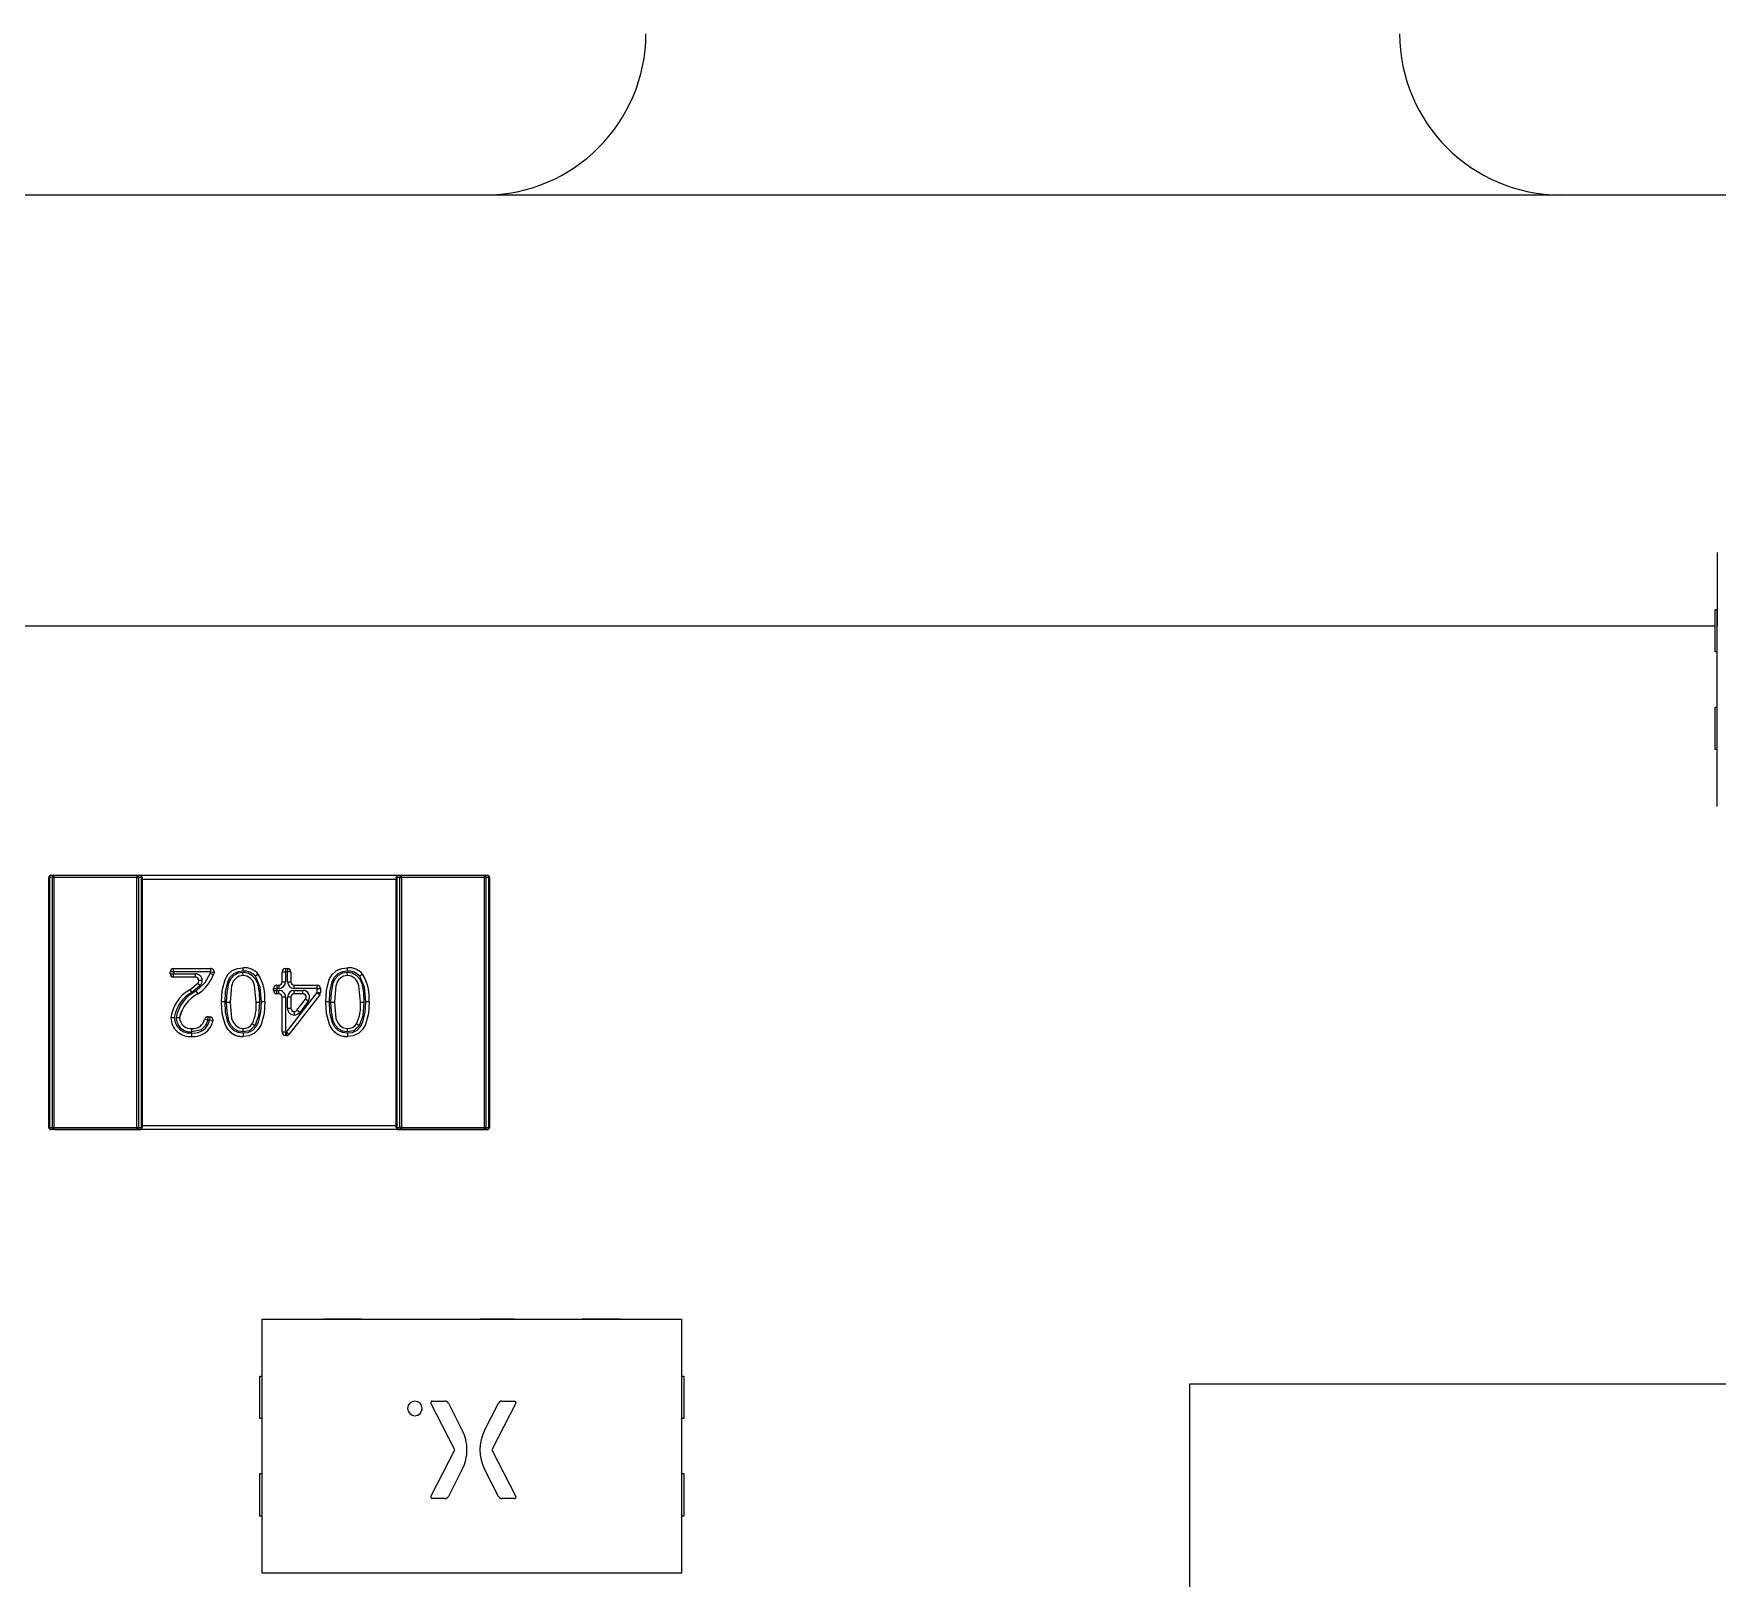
# Model space of a CAD drawing. Extents: x 2.55 to 7.7, y 3.55 to 4.51.
# Drawn here: x 4.8724 to 5.0289, y 3.9607 to 4.1042 of the extents above; entities that cross this region are included whole.
import ezdxf

# ---------------------------------------------------------------- set-up
doc = ezdxf.new("R2010")
doc.units = 0
doc.header["$MEASUREMENT"] = 0
doc.layers.get('0').update_dxf_attribs({"linetype": 'CONTINUOUS'})

msp = doc.modelspace()

# ---------------------------------------------------------------- linework, layer by layer
at = {"color": 7, "linetype": 'CONTINUOUS'}
for p, q in [((5.0361000483, 4.089188344), (4.8061393964, 4.089188344)), ((5.0288505694, 4.0559837553), (5.0288505695, 4.0491325715)), ((5.0286537191, 4.0491325715), (5.0286537191, 4.0506884798)), ((5.0286537193, 4.0467514719), (5.0286537192, 4.0506884798)), ((5.0286537192, 4.0506884798), (5.0288505696, 4.0506884798)), ((5.0288505696, 4.0467514719), (5.0288505696, 4.0506884798)), ((5.0286537192, 4.0491325715), (4.8710434776, 4.0491325715)), ((5.0286537192, 4.0467514719), (5.0286537192, 4.0491325715)), ((5.0288505696, 4.0467514719), (5.0286537193, 4.0467514719)), ((5.0288505697, 4.0416333616), (5.0288505696, 4.0467514719)), ((5.0286537194, 4.0376963538), (5.0286537193, 4.0416333616)), ((5.0286537193, 4.0416333616), (5.0288505697, 4.0416333616)), ((5.0288505697, 4.0376963538), (5.0288505697, 4.0416333616)), ((5.0288505697, 4.0376963538), (5.0286537194, 4.0376963538)), ((5.0288505697, 4.0324010782), (5.0288505697, 4.0376963538)), ((4.8740491217, 4.0259959675), (4.8743275102, 4.0259959676)), ((4.8743275102, 4.0259959676), (4.8820384497, 4.0259959682)), ((4.8743275102, 4.0259959676), (4.8743275102, 4.0257991172)), ((4.8820384497, 4.0259959682), (4.9066109747, 4.0259959704)), ((4.8820384497, 4.0259959682), (4.8820384497, 4.0257991179)), ((4.8820384497, 4.0259959682), (4.8823168382, 4.0259959683)), ((4.9063325862, 4.0259959704), (4.9066109747, 4.0259959704)), ((4.9066109747, 4.0259959704), (4.9143219143, 4.0259959711)), ((4.9066109748, 4.02579912), (4.9066109747, 4.0259959704)), ((4.9143219143, 4.0257991207), (4.9143219143, 4.0259959711)), ((4.9143219143, 4.0259959711), (4.9146003028, 4.0259959711)), ((4.8738522733, 4.0025707707), (4.8738522713, 4.0257991171)), ((4.8738522713, 4.0257991171), (4.8739099274, 4.0257991171)), ((4.8739099274, 4.0257991171), (4.8739099295, 4.0025707707)), ((4.8741883159, 4.0257991172), (4.8739099274, 4.0257991171)), ((4.874188318, 4.0025707707), (4.8741883159, 4.0257991172)), ((4.8741883159, 4.0257991172), (4.8743275102, 4.0257991172)), ((4.8820384497, 4.0257991179), (4.8743275102, 4.0257991172)), ((4.8743275102, 4.0257991172), (4.8743275122, 4.0025707707)), ((4.8820384518, 4.0025707714), (4.8820384497, 4.0257991179)), ((4.8820384497, 4.0257991179), (4.882177644, 4.0257991179)), ((4.882177644, 4.0257991179), (4.882177646, 4.0025707714)), ((4.8824560325, 4.0257991179), (4.882177644, 4.0257991179)), ((4.8824560345, 4.0025707714), (4.8824560325, 4.0257991179)), ((4.8824560325, 4.0257991179), (4.8825136886, 4.0257991179)), ((4.8825136886, 4.0257991179), (4.8825136907, 4.0025707714)), ((4.9061357359, 4.0256022699), (4.8825136886, 4.0256022671)), ((4.9061357379, 4.0025707735), (4.9061357359, 4.0257991199)), ((4.906193392, 4.02579912), (4.9061357359, 4.0257991199)), ((4.906193392, 4.02579912), (4.906193394, 4.0025707735)), ((4.9064717805, 4.02579912), (4.906193392, 4.02579912)), ((4.9064717825, 4.0025707735), (4.9064717805, 4.02579912)), ((4.9064717805, 4.02579912), (4.9066109748, 4.02579912)), ((4.9143219143, 4.0257991207), (4.9066109748, 4.02579912)), ((4.9066109748, 4.02579912), (4.9066109768, 4.0025707736)), ((4.9143219163, 4.0025707742), (4.9143219143, 4.0257991207)), ((4.9143219143, 4.0257991207), (4.9144611085, 4.0257991207)), ((4.9144611085, 4.0257991207), (4.9144611106, 4.0025707742)), ((4.914739497, 4.0257991207), (4.9144611085, 4.0257991207)), ((4.9147394991, 4.0025707742), (4.914739497, 4.0257991207)), ((4.914739497, 4.0257991207), (4.9147971532, 4.0257991207)), ((4.9147971532, 4.0257991207), (4.9147971552, 4.0025707742)), ((4.8851181715, 4.0168419204), (4.8851181715, 4.0170195905)), ((4.8854331321, 4.0170195906), (4.8851181715, 4.0170195905)), ((4.8851181715, 4.0168419204), (4.8854331322, 4.0168419205)), ((4.8854331321, 4.0173345512), (4.8888945948, 4.0173345515)), ((4.8854331321, 4.0170195906), (4.8854331321, 4.0173345512)), ((4.8854331321, 4.0170195906), (4.8854331322, 4.0168419205)), ((4.8888945948, 4.0170195909), (4.8854331321, 4.0170195906)), ((4.8854331322, 4.0168419205), (4.887476995, 4.0168419207)), ((4.8854331322, 4.0165269598), (4.8854331322, 4.0168419205)), ((4.887476995, 4.01652696), (4.8854331322, 4.0165269598)), ((4.887476995, 4.01652696), (4.887476995, 4.0168419207)), ((4.8888523886, 4.0168703459), (4.8891521311, 4.0167743528)), ((4.8888945948, 4.0170195909), (4.8888945948, 4.0173345515)), ((4.8888945948, 4.0170195909), (4.889202944, 4.0169553962)), ((4.8892095554, 4.0170195909), (4.889202944, 4.0169553962)), ((4.8919099133, 4.0166885538), (4.891891951, 4.0170030006)), ((4.8919067281, 4.0171000846), (4.8919019435, 4.0174150089)), ((4.8933089145, 4.0168083556), (4.8930609312, 4.0166132409)), ((4.8955361001, 4.0161150891), (4.8955361, 4.0170195915)), ((4.8955361, 4.0170195915), (4.8958510607, 4.0170195915)), ((4.8958510607, 4.0173345521), (4.8960287307, 4.0173345521)), ((4.8958510607, 4.0173345521), (4.8958510607, 4.0170195915)), ((4.8958510607, 4.0170195915), (4.8958510608, 4.0161150892)), ((4.8960287308, 4.0170195915), (4.8958510607, 4.0170195915)), ((4.8960287307, 4.0173345521), (4.8960287308, 4.0170195915)), ((4.8960287309, 4.0161150892), (4.8960287308, 4.0170195915)), ((4.8963436914, 4.0170195915), (4.8960287308, 4.0170195915)), ((4.8963436914, 4.0170195915), (4.8963436915, 4.0161150892)), ((4.9016010096, 4.0166885547), (4.9015830473, 4.0170030015)), ((4.9015978244, 4.0171000854), (4.9015930398, 4.0174150097)), ((4.9030000108, 4.0168083565), (4.9027520275, 4.0166132417)), ((4.886946609, 4.0153584762), (4.8876827798, 4.0159735611)), ((4.886946609, 4.0153584762), (4.887151127, 4.0151189505)), ((4.8875042496, 4.0152254461), (4.8876998567, 4.0149787614)), ((4.8876827798, 4.0159735611), (4.8878885645, 4.0157351227)), ((4.8881069163, 4.0162119995), (4.8877919557, 4.0162119994)), ((4.8947285088, 4.0153074977), (4.8947285088, 4.0154851678)), ((4.8947285088, 4.0154851678), (4.8950434695, 4.0154851678)), ((4.8947285088, 4.0153074977), (4.8950434695, 4.0153074977)), ((4.8950434694, 4.0158001285), (4.8950434695, 4.0154851678)), ((4.8950434694, 4.0158001285), (4.8952211395, 4.0158001285)), ((4.8950434695, 4.0154851678), (4.8950434695, 4.0153074977)), ((4.8952211396, 4.0154851679), (4.8950434695, 4.0154851678)), ((4.8950434695, 4.0153074977), (4.8952211396, 4.0153074978)), ((4.8950434695, 4.0149925371), (4.8950434695, 4.0153074977)), ((4.8952211396, 4.0149925371), (4.8950434695, 4.0149925371)), ((4.8952211395, 4.0158001285), (4.8952211396, 4.0154851679)), ((4.8952211396, 4.0149925371), (4.8952211396, 4.0153074978)), ((4.8955361001, 4.0161150891), (4.8958510608, 4.0161150892)), ((4.8959465242, 4.0114310593), (4.8987745416, 4.0150998392)), ((4.8960287309, 4.0161150892), (4.8963436915, 4.0161150892)), ((4.8990239936, 4.0149075533), (4.8961959762, 4.0112387734)), ((4.8966586522, 4.015485168), (4.8966586521, 4.0158001286)), ((4.8966586521, 4.0158001286), (4.8987745415, 4.0158001288)), ((4.8987745415, 4.0154851682), (4.8966586522, 4.015485168)), ((4.8966586522, 4.0153074979), (4.8974521652, 4.015307498)), ((4.8966586522, 4.0149925372), (4.8966586522, 4.0153074979)), ((4.8974521653, 4.0149925373), (4.8966586522, 4.0149925372)), ((4.8974521653, 4.0149925373), (4.8974521652, 4.015307498)), ((4.8987745415, 4.0154851682), (4.8987745415, 4.0158001288)), ((4.8987745416, 4.0150998392), (4.8987745415, 4.0154851682)), ((4.8987745415, 4.0154851682), (4.8990895022, 4.0154851682)), ((4.8987745416, 4.0150998392), (4.8990239936, 4.0149075533)), ((4.8987745416, 4.0150998392), (4.8990895022, 4.0150998393)), ((4.8990895022, 4.0154851682), (4.8990895022, 4.0150998393)), ((4.8901979574, 4.0142302815), (4.8898830062, 4.0142278489)), ((4.8903755717, 4.0142273786), (4.8906905257, 4.0142253251)), ((4.8931133262, 4.0142253251), (4.893428318, 4.0142216613)), ((4.8958510609, 4.0146775766), (4.8955361003, 4.0146775765)), ((4.8955361005, 4.0114310592), (4.8955361003, 4.0146775765)), ((4.8958510609, 4.0146775766), (4.8958510612, 4.0114310593)), ((4.8960287311, 4.0136481852), (4.896028731, 4.0146775766)), ((4.8963436916, 4.0146775766), (4.896028731, 4.0146775766)), ((4.8960287311, 4.0136481852), (4.8963436917, 4.0136481852)), ((4.8963436916, 4.0146775766), (4.8963436917, 4.0136481852)), ((4.8966586524, 4.0133332246), (4.8966586524, 4.013018264)), ((4.8969081016, 4.0134558957), (4.8977016146, 4.0144852871)), ((4.8971575508, 4.0132636061), (4.8969081016, 4.0134558957)), ((4.8979510638, 4.0142929976), (4.8971575508, 4.0132636061)), ((4.8979510638, 4.0142929976), (4.8977016146, 4.0144852871)), ((4.8998890537, 4.0142302824), (4.8995741025, 4.0142278498)), ((4.900066668, 4.0142273794), (4.900381622, 4.0142253259)), ((4.9028044225, 4.014225326), (4.9031194143, 4.0142216621)), ((4.885198931, 4.0127741837), (4.8855138364, 4.012780085)), ((4.8856916561, 4.0127894618), (4.8860065224, 4.012781755)), ((4.8871471825, 4.0114473029), (4.8871548164, 4.011762171)), ((4.8886298692, 4.0125481343), (4.8883213038, 4.0126112816)), ((4.8886298692, 4.0125481343), (4.8886612089, 4.0128615318)), ((4.8887945597, 4.0125316653), (4.8886298692, 4.0125481343)), ((4.8886612089, 4.0128615318), (4.8888258994, 4.0128450628)), ((4.8888258994, 4.0128450628), (4.8887945597, 4.0125316653)), ((4.8891019407, 4.012462984), (4.8887945597, 4.0125316653)), ((4.8901154846, 4.0125423011), (4.890057327, 4.0127523616)), ((4.8919099273, 4.0114470801), (4.8919107724, 4.0117621714)), ((4.893007622, 4.0120131185), (4.8927486484, 4.0121937281)), ((4.9016010236, 4.011447081), (4.9016018687, 4.0117621722)), ((4.9026987183, 4.0120131194), (4.9024397447, 4.0121937289)), ((4.9034386888, 4.012750611), (4.9033829948, 4.0125398839)), ((4.8871371504, 4.0110353387), (4.8871306237, 4.0113502318)), ((4.8918970408, 4.011350581), (4.8919019345, 4.0110356584)), ((4.8958510612, 4.0114310593), (4.8955361005, 4.0114310592)), ((4.8958510612, 4.0114310593), (4.8959465242, 4.0114310593)), ((4.8958510612, 4.0114310593), (4.8958510612, 4.0111160986)), ((4.8959465242, 4.0111160987), (4.8958510612, 4.0111160986)), ((4.8959465242, 4.0114310593), (4.8959465242, 4.0111160987)), ((4.8959465242, 4.0114310593), (4.8961959762, 4.0112387734)), ((4.9015881371, 4.0113505819), (4.9015930308, 4.0110356592)), ((4.8738522733, 4.0025707707), (4.8739099295, 4.0025707707)), ((4.8739099295, 4.0025707707), (4.874188318, 4.0025707707)), ((4.8743275122, 4.0023739203), (4.8740491237, 4.0023739203)), ((4.8744428245, 4.0023739199), (4.8740491237, 4.0023739199)), ((4.874188318, 4.0025707707), (4.8743275122, 4.0025707707)), ((4.8743275122, 4.0025707707), (4.8820384518, 4.0025707714)), ((4.8743275122, 4.0025707707), (4.8743275122, 4.0023739203)), ((4.8820384518, 4.002373921), (4.8743275122, 4.0023739203)), ((4.8744428245, 4.0023739203), (4.8823168403, 4.002373921)), ((4.8820384518, 4.0025707714), (4.882177646, 4.0025707714)), ((4.8820384518, 4.0025707714), (4.8820384518, 4.002373921)), ((4.8823168403, 4.002373921), (4.8820384518, 4.002373921)), ((4.882177646, 4.0025707714), (4.8824560345, 4.0025707714)), ((4.9063325883, 4.0023739231), (4.8823168403, 4.002373921)), ((4.8824560345, 4.0025707714), (4.8825136907, 4.0025707714)), ((4.8825136906, 4.0027676215), (4.9061357379, 4.0027676239)), ((4.9061357379, 4.0025707735), (4.906193394, 4.0025707735)), ((4.906193394, 4.0025707735), (4.9064717825, 4.0025707735)), ((4.9063325883, 4.0023739231), (4.9142066041, 4.0023739238)), ((4.9066109768, 4.0023739231), (4.9063325883, 4.0023739231)), ((4.9066109768, 4.0025707736), (4.9064717825, 4.0025707735)), ((4.9066109768, 4.0023739231), (4.9066109768, 4.0025707736)), ((4.9066109768, 4.0025707736), (4.9143219163, 4.0025707742)), ((4.9143219163, 4.0023739238), (4.9066109768, 4.0023739231)), ((4.9142066041, 4.0023739234), (4.9146003048, 4.0023739234)), ((4.9143219163, 4.0023739238), (4.9143219163, 4.0025707742)), ((4.9144611106, 4.0025707742), (4.9143219163, 4.0025707742)), ((4.9146003048, 4.0023739238), (4.9143219163, 4.0023739238)), ((4.9144611106, 4.0025707742), (4.9147394991, 4.0025707742)), ((4.9147971552, 4.0025707742), (4.9147394991, 4.0025707742)), ((4.8936643066, 3.9794671807), (4.8936643064, 3.9847624563)), ((4.893664307, 3.9847624563), (4.932640685, 3.9847624568)), ((4.8936643073, 3.9611797791), (4.893664307, 3.9847624563)), ((4.899372968, 3.9847624564), (4.899372968, 3.9847821414)), ((4.899372968, 3.9847821414), (4.9029162751, 3.9847821414)), ((4.9029162751, 3.9847821414), (4.9029162751, 3.9847624564)), ((4.9139398971, 3.9847624565), (4.9139398971, 3.9847821416)), ((4.9139398971, 3.9847821416), (4.9170895034, 3.9847821416)), ((4.9170895034, 3.9847821416), (4.9170895034, 3.9847624566)), ((4.923388716, 3.9847624566), (4.923388716, 3.9847821417)), ((4.923388716, 3.9847821417), (4.9269320231, 3.9847821417)), ((4.9269320231, 3.9847821417), (4.9269320231, 3.9847624567)), ((4.932640685, 3.9847624568), (4.9326406853, 3.9611797796)), ((4.8934674563, 3.9755301728), (4.8934674562, 3.9794671807)), ((4.8934674562, 3.9794671807), (4.8936643066, 3.9794671807)), ((4.8936643067, 3.9755301728), (4.8936643066, 3.9794671807)), ((4.9326406846, 3.9794671812), (4.932837535, 3.9794671812)), ((4.932837535, 3.9794671812), (4.932837535, 3.9755301733)), ((5.0388590845, 3.9787184757), (4.9798039664, 3.9787184705)), ((4.9798039664, 3.9787184705), (4.9798039716, 3.9196633524)), ((4.9115798971, 3.9726256232), (4.909356322, 3.9769619643)), ((4.9094709748, 3.9771496031), (4.9106502966, 3.9771496032)), ((4.9109687767, 3.9769550025), (4.9122676292, 3.9744220241)), ((4.9143280991, 3.9744220242), (4.9156269516, 3.9769550026)), ((4.9172394062, 3.9769619644), (4.9150158313, 3.9726256233)), ((4.9159454316, 3.9771496032), (4.9171247534, 3.9771496032)), ((4.8936643067, 3.9755301728), (4.8934674563, 3.9755301728)), ((4.8936643067, 3.9704120626), (4.8936643067, 3.9755301728)), ((4.932837535, 3.9755301733), (4.9326406846, 3.9755301733)), ((4.9093563221, 3.9682892821), (4.9115798971, 3.9726256232)), ((4.9150158313, 3.9726256233), (4.9172394064, 3.9682892822)), ((4.8934674564, 3.9664750547), (4.8934674564, 3.9704120626)), ((4.8934674564, 3.9704120626), (4.8936643067, 3.9704120626)), ((4.8936643068, 3.9664750547), (4.8936643067, 3.9704120626)), ((4.9122676293, 3.9708292223), (4.9109687768, 3.9682962439)), ((4.9156269517, 3.9682962439), (4.9143280992, 3.9708292223)), ((4.9326406847, 3.9704120631), (4.9328375351, 3.9704120631)), ((4.9328375351, 3.9704120631), (4.9328375351, 3.9664750552)), ((4.9106502967, 3.9681016432), (4.909470975, 3.9681016432)), ((4.9171247535, 3.9681016433), (4.9159454317, 3.9681016433)), ((4.8936643068, 3.9664750547), (4.8934674564, 3.9664750547)), ((4.8936643067, 3.9611797791), (4.8936643068, 3.9664750547)), ((4.9328375351, 3.9664750552), (4.9326406847, 3.9664750552)), ((4.9326406853, 3.9611797796), (4.8936643073, 3.9611797791)), ((4.8993729683, 3.9611600942), (4.8993729683, 3.9611797792)), ((4.9029162754, 3.9611600942), (4.8993729683, 3.9611600942)), ((4.9029162754, 3.9611797792), (4.9029162754, 3.9611600942)), ((4.9139398974, 3.9611600943), (4.9139398974, 3.9611797794)), ((4.9170895037, 3.9611600944), (4.9139398974, 3.9611600943)), ((4.9170895037, 3.9611797794), (4.9170895037, 3.9611600944)), ((4.9233887163, 3.9611600944), (4.9233887163, 3.9611797795)), ((4.9269320234, 3.9611600945), (4.9233887163, 3.9611600944)), ((4.9269320234, 3.9611797795), (4.9269320234, 3.9611600945))]:
    msp.add_line(p, q, dxfattribs=at)
at = {"color": 8, "linetype": 'CONTINUOUS'}
msp.add_line((4.889202944, 4.0169553962), (4.8891775028, 4.0168558509), dxfattribs=at)
at = {"color": 7, "linetype": 'CONTINUOUS', "flags": 128}
for points in [[(4.8875042527, 4.0152254485), (4.8883875553, 4.0160528892), (4.888852386, 4.016870338)], [(4.888852386, 4.016870338), (4.8888780372, 4.0169533947), (4.8888945948, 4.0170195909)], [(4.889202944, 4.0169553962), (4.8891770192, 4.0168533568), (4.8891523428, 4.016774285)], [(4.8891775028, 4.0168558509), (4.889176869, 4.0168533709), (4.8891523428, 4.016774285)], [(4.8898829608, 4.0142278486), (4.8899477093, 4.015293928), (4.8902212004, 4.0163236964), (4.890493093, 4.0167822998), (4.8908833701, 4.0171439665), (4.8913723567, 4.0173538504), (4.8919019389, 4.0174153109)], [(4.8919067281, 4.0171000846), (4.891434839, 4.0170443073), (4.8910057371, 4.0168463695), (4.8906812054, 4.0165061293), (4.8904646416, 4.0160875696), (4.8902495718, 4.0151726146), (4.8901979574, 4.0142302815)], [(4.8903755717, 4.0142273786), (4.890412321, 4.0151161348), (4.8905792513, 4.0159873563), (4.8907739022, 4.0163854945), (4.8910761742, 4.0167105816), (4.8914627256, 4.0169291609), (4.891901809, 4.0170036638)], [(4.891901809, 4.0170036638), (4.8923419958, 4.0169295164), (4.8927277694, 4.0167100542), (4.8930303582, 4.016384765), (4.8932258068, 4.0159868826), (4.8933916875, 4.015112979), (4.893428318, 4.0142216622)], [(4.8936058824, 4.0142306943), (4.8934772478, 4.0156128203), (4.8930609312, 4.0166132409)], [(4.8995740571, 4.0142278494), (4.8996388056, 4.0152939288), (4.8999122967, 4.0163236972), (4.9001841894, 4.0167823006), (4.9005744664, 4.0171439673), (4.901063453, 4.0173538513), (4.9015930352, 4.0174153117)], [(4.9015978244, 4.0171000854), (4.9011259353, 4.0170443082), (4.9006968334, 4.0168463703), (4.9003723017, 4.0165061301), (4.9001557379, 4.0160875705), (4.8999406681, 4.0151726155), (4.8998890537, 4.0142302824)], [(4.900066668, 4.0142273794), (4.9001034173, 4.0151161356), (4.9002703476, 4.0159873571), (4.9004649985, 4.0163854953), (4.9007672705, 4.0167105825), (4.9011538219, 4.0169291617), (4.9015929053, 4.0170036647)], [(4.9015929053, 4.0170036647), (4.9020330921, 4.0169295172), (4.9024188657, 4.0167100551), (4.9027214545, 4.0163847658), (4.9029169031, 4.0159868835), (4.9030827838, 4.0151129798), (4.9031194143, 4.0142216631)], [(4.9032969787, 4.0142306951), (4.9031683441, 4.0156128212), (4.9027520275, 4.0166132417)], [(4.8878885645, 4.0157351227), (4.8874774196, 4.0153878707), (4.887151127, 4.0151189505)], [(4.8908745249, 4.0158509206), (4.8908359095, 4.01574901), (4.8906905521, 4.0142253249)], [(4.8931133262, 4.0142253251), (4.8929684501, 4.015749417), (4.8929299791, 4.0158513822)], [(4.9005656212, 4.0158509214), (4.9005270058, 4.0157490108), (4.9003816484, 4.0142253258)], [(4.9005656212, 4.0158509214), (4.9005270058, 4.0157490108), (4.9005166561, 4.015640522)], [(4.9028044225, 4.014225326), (4.9026595464, 4.0157494178), (4.9026210754, 4.015851383)], [(4.8902286633, 4.0121335089), (4.8899441667, 4.0131610874), (4.8898829608, 4.0142278486)], [(4.8901979574, 4.0142302815), (4.8902446644, 4.0132891896), (4.8904678292, 4.0123750673), (4.8906756762, 4.0119522925), (4.8909984972, 4.0116098264), (4.8914274939, 4.0114116481), (4.8918970408, 4.011350581)], [(4.8919099273, 4.0114470801), (4.8914677676, 4.0115188895), (4.8910775797, 4.0117365556), (4.8907740474, 4.0120668455), (4.8905783661, 4.0124639739), (4.8904130571, 4.0133371145), (4.8903755717, 4.0142273786)], [(4.8906905521, 4.0142253249), (4.8908382738, 4.0126974313), (4.8909760015, 4.0123389498), (4.8912121393, 4.0120368423), (4.8915341385, 4.0118300489), (4.8919107724, 4.0117621714)], [(4.8918970408, 4.011350581), (4.8923670237, 4.0114064675), (4.8927947354, 4.0116044203), (4.8931207928, 4.0119448979), (4.8933403022, 4.012364792), (4.8935544515, 4.0132845302), (4.8936058824, 4.0142306943)], [(4.8939209176, 4.0142278489), (4.8938560185, 4.013160857), (4.8935835496, 4.0121299281), (4.8933109948, 4.0116710547), (4.892920535, 4.011309067), (4.8927823417, 4.0112493389)], [(4.893428318, 4.0142216622), (4.8933372811, 4.0129479183), (4.893007622, 4.0120131185)], [(4.8999197596, 4.0121335097), (4.899635263, 4.0131610883), (4.8995740571, 4.0142278494)], [(4.8998890537, 4.0142302824), (4.8999357607, 4.0132891904), (4.9001589255, 4.0123750681), (4.9003667725, 4.0119522934), (4.9006895935, 4.0116098273), (4.9011185902, 4.011411649), (4.9015881371, 4.0113505819)], [(4.9016010236, 4.011447081), (4.9011588639, 4.0115188904), (4.900768676, 4.0117365565), (4.9004651437, 4.0120668464), (4.9002694625, 4.0124639747), (4.9001041534, 4.0133371154), (4.900066668, 4.0142273794)], [(4.9003816484, 4.0142253258), (4.9005293701, 4.0126974322), (4.9006670978, 4.0123389507), (4.9009032356, 4.0120368431), (4.9012252348, 4.0118300498), (4.9016018687, 4.0117621722)], [(4.9015881371, 4.0113505819), (4.90205812, 4.0114064684), (4.9024858318, 4.0116044211), (4.9028118891, 4.0119448987), (4.9030313985, 4.0123647929), (4.9032455478, 4.0132845311), (4.9032969787, 4.0142306951)], [(4.9036120139, 4.0142278498), (4.9035471148, 4.0131608578), (4.9032746459, 4.0121299289), (4.9030020911, 4.0116710555), (4.9026116313, 4.0113090679), (4.902473438, 4.0112493397)], [(4.9031194143, 4.0142216631), (4.9030283774, 4.0129479191), (4.9026987183, 4.0120131194)], [(4.8886298692, 4.0125481343), (4.8884105451, 4.0120309446), (4.8879959011, 4.0116546843), (4.8871471825, 4.0114473029)], [(4.8891095203, 4.0125316653), (4.889109509, 4.0125290008), (4.8891019407, 4.012462984)], [(4.893007622, 4.0120131185), (4.892459207, 4.0115597812), (4.8919099273, 4.0114470801)], [(4.9026987183, 4.0120131194), (4.9021503033, 4.0115597821), (4.9016010236, 4.011447081)]]:
    msp.add_lwpolyline(points, dxfattribs=at)
at = {"color": 8, "linetype": 'CONTINUOUS', "flags": 128}
for points in [[(4.8891019407, 4.012462984), (4.889109509, 4.0125290008), (4.8891095203, 4.0125317061)], [(4.8908539892, 4.011334971), (4.8904891826, 4.0116678021), (4.8902286633, 4.0121335089)], [(4.9005450855, 4.0113349718), (4.9001802789, 4.011667803), (4.8999197596, 4.0121335097)], [(4.8927823417, 4.0112493389), (4.8924317786, 4.011097823), (4.8919019395, 4.0110353392)], [(4.902473438, 4.0112493397), (4.9021228749, 4.0110978238), (4.9015930358, 4.01103534)]]:
    msp.add_lwpolyline(points, dxfattribs=at)
at = {"color": 7, "linetype": 'CONTINUOUS'}
for centre, radius, start, end in [((4.91427332, 4.1042433852), 0.0150551419234309, 270.2095381734, 359.7906052424), ((5.0143834355, 4.1042433852), 0.015055141923431, 180.2093947576, 269.7904618265), ((4.8740491217, 4.0257991171), 0.0001968503937011, 90.000005009, 180.0000050087), ((4.8740839202, 4.0258237235), 0.0001757241159562, 101.4217562518, 188.0494727301), ((4.8743623087, 4.0258237235), 0.0001757241159553, 101.4217562515, 188.0494727301), ((4.8820036512, 4.0258237242), 0.0001757241159549, 351.9505372875, 78.5782537664), ((4.8822820397, 4.0258237242), 0.0001757241159479, 351.9505372854, 78.5782537689), ((4.8823168382, 4.0257991179), 0.0001968503937011, 5.009e-06, 90.000005009), ((4.9063325863, 4.02579912), 0.0001968503937011, 90.0000050093, 180.000005009), ((4.9063673848, 4.0258237263), 0.0001757241159454, 101.4217562486, 188.0494727332), ((4.9066457733, 4.0258237263), 0.0001757241159451, 101.4217562484, 188.0494727335), ((4.9142871157, 4.025823727), 0.0001757241159446, 351.9505372847, 78.5782537699), ((4.9145655042, 4.025823727), 0.0001757241159438, 351.9505372841, 78.5782537698), ((4.9146003028, 4.0257991207), 0.0001968503937011, 5.0093e-06, 90.0000050087), ((4.8854331321, 4.0170195906), 0.0003149606299218, 90.0000050089, 180.0000050089), ((4.8854331322, 4.0168419205), 0.0003149606299218, 180.0000050091, 270.0000050089), ((4.8854331322, 4.0168419205), 0.0003149606299209, 180.0000050089, 270.0000050089), ((4.8874769951, 4.0162119994), 0.0006299212599084, 5.009e-06, 90.000005009), ((4.8874769951, 4.0162119994), 0.0003149606299875, 5.0091e-06, 90.0000050091), ((4.8874769951, 4.0162119994), 0.0003149606299875, 5.0089e-06, 90.0000050091), ((4.8856237029, 4.0181432353), 0.0037848810244421, 303.2683355072, 338.7960328576), ((4.8888945948, 4.0170195909), 0.0003149606299449, 348.2396806854, 90.0000050018), ((4.8919915513, 4.0156888161), 0.0017288188947092, 40.3590016735, 92.9712268043), ((4.8919875901, 4.0156801843), 0.0014222009281841, 41.0004696396, 93.2594212418), ((4.8897263078, 4.0145958648), 0.00421072287719, 354.9859700203, 31.6980070463), ((4.8958510607, 4.0170195915), 0.0003149606299209, 90.0000050089, 180.0000050091), ((4.8960287308, 4.0170195915), 0.0003149606299218, 5.0089e-06, 90.0000050089), ((4.9016826476, 4.0156888169), 0.0017288188948426, 40.3590016756, 92.9712268032), ((4.9016786864, 4.0156801851), 0.0014222009282674, 41.0004696412, 93.2594212413), ((4.8994174041, 4.0145958656), 0.0042107228771969, 354.9859700197, 31.6980070455), ((4.888622687, 4.0123418991), 0.0034509382547372, 119.0575336651, 172.8038935494), ((4.8886030615, 4.0123600296), 0.0031176527510669, 117.7564395411, 172.2567306249), ((4.889032018, 4.0121962895), 0.0033926201323279, 116.7642277855, 169.9305400636), ((4.8891206822, 4.0121324062), 0.0031811389738112, 116.5266620303, 168.2217408649), ((4.8892261214, 4.0120511315), 0.0033014585272771, 117.5339934854, 167.2144094098), ((4.8874769951, 4.0162119994), 0.0003149606299209, 310.7959087248, 5.0091e-06), ((4.8874769951, 4.0162119994), 0.0006299212598576, 310.7959087248, 5.009e-06), ((4.8950434695, 4.0154851678), 0.0003149606299218, 90.0000050091, 180.0000050089), ((4.8950434695, 4.0153074977), 0.0003149606299218, 180.0000050091, 270.0000050091), ((4.8950434695, 4.0153074977), 0.0003149606299209, 180.0000050089, 270.0000050091), ((4.8952211395, 4.0161150891), 0.0006299212598426, 270.000005009, 5.009e-06), ((4.8952211395, 4.0161150891), 0.0003149606299218, 270.0000050089, 5.0089e-06), ((4.8952211396, 4.0146775765), 0.0006299212598426, 5.009e-06, 90.000005009), ((4.8952211396, 4.0146775765), 0.0003149606299218, 5.0091e-06, 90.0000050089), ((4.8952211396, 4.0146775765), 0.0003149606299218, 5.0089e-06, 90.0000050089), ((4.8966586521, 4.0161150892), 0.0006299212598426, 180.000005009, 270.000005009), ((4.8966586522, 4.0146775766), 0.0006299212598426, 90.000005009, 180.000005009), ((4.8966586521, 4.0161150892), 0.0003149606299209, 180.0000050089, 270.0000050089), ((4.8966586522, 4.0146775766), 0.0003149606299218, 90.0000050091, 180.0000050091), ((4.8966586522, 4.0146775766), 0.0003149606299218, 90.0000050091, 180.0000050089), ((4.8974521653, 4.0146775767), 0.0006299212598426, 322.3729384981, 90.000005009), ((4.8974521653, 4.0146775767), 0.0003149606299217, 322.3729384981, 90.0000050089), ((4.8974521653, 4.0146775767), 0.0003149606299209, 5.0089e-06, 90.0000050089), ((4.8987745415, 4.0154851682), 0.0003149606299218, 5.0091e-06, 90.0000050089), ((4.8987745416, 4.0150998392), 0.0003149606299209, 322.3737713677, 5.0089e-06), ((4.8987745416, 4.0150998392), 0.0003149606299209, 322.3737713678, 5.0091e-06), ((4.8892392672, 4.0138722015), 0.0038901194406573, 334.4390554045, 5.2081648938), ((4.8937331928, 4.0108823093), 0.0033508022761677, 86.7883892391, 92.1774188026), ((4.8966586523, 4.0136481852), 0.0006299212598426, 180.0000050089, 270.000005009), ((4.8966586523, 4.0136481852), 0.0003149606299218, 180.0000050089, 270.0000050091), ((4.8966586523, 4.0136481852), 0.0003149606299218, 270.0000050091, 322.3729384981), ((4.8989303635, 4.0138722023), 0.0038901194410775, 334.4390554059, 5.2081648919), ((4.9034242891, 4.0108823102), 0.0033508022755327, 86.7883892388, 92.1774188028), ((4.8869534013, 4.0127801706), 0.001754480528505, 180.1955128469, 276.0116882151), ((4.8869809965, 4.0128100497), 0.0014674660777211, 181.1700214099, 275.852218315), ((4.8870455463, 4.0127973962), 0.0013539134946751, 180.3357745366, 274.3051555267), ((4.887062924, 4.0128150963), 0.0010569276457264, 181.8077275458, 274.987762308), ((4.887310747, 4.0128590093), 0.0015194914211758, 263.1920447374, 347.5592437875), ((4.8873120909, 4.0128604172), 0.0018334436167385, 264.5247188776, 347.4806882609), ((4.8872577948, 4.012846503), 0.0010892109578055, 264.5749260697, 347.5284224008), ((4.8886298692, 4.0125481343), 0.0003149606299213, 84.2894118727, 168.4342348002), ((4.8887945597, 4.0125316653), 0.0003149606299213, 0.0074352375, 84.2894118727), ((4.8918178098, 4.0127310175), 0.0016977640949369, 200.6059324178, 272.8403545802), ((4.8919209838, 4.0127715007), 0.0010093809463821, 269.4203590838, 325.0820416841), ((4.8966586523, 4.0136481852), 0.0006299212598421, 270.000005009, 322.3729384981), ((4.9015089061, 4.0127310184), 0.0016977640949805, 200.6059324188, 272.840354579), ((4.9016120801, 4.0127715015), 0.0010093809464026, 269.4203590845, 325.0820416835), ((4.8917609527, 4.0125246416), 0.0014959608798306, 232.6793628541, 275.4078638857), ((4.8958510612, 4.0114310593), 0.0003149606299209, 180.0000050089, 270.0000050091), ((4.8958510612, 4.0114310593), 0.0003149606299218, 180.0000050091, 270.0000050091), ((4.8959465242, 4.0114310593), 0.0003149606299218, 270.0000050091, 322.3737713704), ((4.8959465242, 4.0114310593), 0.0003149606299218, 270.0000050091, 322.3737713702), ((4.901452049, 4.0125246424), 0.0014959608795882, 232.679362817, 275.4078638847), ((4.8740491237, 4.0025707707), 0.0001968503937011, 180.000005009, 270.000005009), ((4.8740491237, 4.0025707703), 0.0001968503937011, 180.000005009, 270.0000050093), ((4.8740839223, 4.0025461644), 0.000175724133481, 171.9505387795, 258.5782489352), ((4.8743623108, 4.0025461644), 0.0001757241334827, 171.9505387795, 258.578248935), ((4.8820036532, 4.0025461651), 0.0001757241334914, 281.421761086, 8.0494712356), ((4.8822820417, 4.0025461651), 0.000175724133482, 281.4217610824, 8.0494712381), ((4.8823168403, 4.0025707714), 0.0001968503937011, 270.0000050087, 5.009e-06), ((4.8823168403, 4.0025707714), 0.0001968503937011, 270.0000050087, 5.009e-06), ((4.9063325883, 4.0025707735), 0.0001968503937011, 180.000005009, 270.000005009), ((4.9063325883, 4.0025707735), 0.0001968503937011, 180.0000050087, 270.000005009), ((4.9063673869, 4.0025461672), 0.0001757241334913, 171.9505387826, 258.5782489323), ((4.9066457754, 4.0025461673), 0.0001757241334922, 171.9505387826, 258.5782489318), ((4.9142871178, 4.0025461679), 0.0001757241334912, 281.4217610857, 8.0494712351), ((4.9145655063, 4.0025461679), 0.00017572413349, 281.4217610852, 8.0494712354), ((4.9146003048, 4.0025707742), 0.0001968503937002, 270.0000050087, 5.009e-06), ((4.9146003048, 4.0025707738), 0.0001968503937011, 270.0000050087, 359.9999603639), ((4.9078576351, 3.9764695745), 0.0006800286327948, 2.596e-06, 180.000002596), ((4.9078576351, 3.9764695745), 0.0006800286327948, 180.000002596, 2.596e-06), ((4.907857635, 3.9764695745), 0.0006800286327948, 2.596e-06, 90.0000006832), ((4.907857635, 3.9764695745), 0.0006800286327948, 270.0000006832, 2.596e-06), ((4.9094709748, 3.9770207556), 0.0001288475304152, 90.0000006833, 207.1476984142), ((4.9106502966, 3.9767916934), 0.0003579098067323, 27.1476984068, 90.0000006833), ((4.9106502966, 3.9767916934), 0.0003579098067323, 27.1476984068, 90.0000006833), ((4.9159454316, 3.9767916934), 0.0003579098067323, 90.0000006832, 152.8523029598), ((4.9171247534, 3.9770207557), 0.0001288475304326, 2.596e-06, 90.0000006833), ((4.9171247534, 3.9770207557), 0.0001288475304335, 2.596e-06, 90.0000006833), ((4.9171247534, 3.9770207557), 0.0001288475304511, 332.8523029604, 2.596e-06), ((4.9171247534, 3.9770207557), 0.0001288475304511, 332.8523029604, 2.596e-06), ((4.9087643487, 3.9726256232), 0.0039370078740157, 2.596e-06, 27.1476984039), ((4.9087643487, 3.9726256232), 0.0039370078740157, 2.596e-06, 27.1476984039), ((4.9178313797, 3.9726256233), 0.0039370078740271, 152.8523029629, 207.1476984036), ((4.9087643487, 3.9726256232), 0.0039370078740157, 332.8523029626, 2.596e-06), ((4.9087643487, 3.9726256232), 0.0039370078740157, 332.8523029626, 2.596e-06), ((4.9094709749, 3.9682304908), 0.0001288475304331, 152.8523029525, 270.0000006829), ((4.9106502967, 3.9684595531), 0.0003579098067323, 270.0000006833, 332.8523029654), ((4.9106502967, 3.9684595531), 0.0003579098067323, 270.0000006832, 332.8523029654), ((4.9159454317, 3.9684595531), 0.0003579098067323, 207.1476984011, 270.0000006833), ((4.9171247535, 3.9682304909), 0.0001288475304335, 270.0000006833, 2.596e-06), ((4.9171247535, 3.9682304909), 0.0001288475304335, 270.0000006833, 2.596e-06), ((4.9171247535, 3.9682304909), 0.0001288475304505, 2.596e-06, 27.1476984059), ((4.9171247535, 3.9682304909), 0.0001288475304505, 2.596e-06, 27.1476984059)]:
    msp.add_arc(centre, radius, start, end, dxfattribs=at)
at = {"color": 8, "linetype": 'CONTINUOUS'}
for centre, radius, start, end in [((4.8919319855, 4.0156026892), 0.0010862051638354, 91.5851133145, 166.7894064324), ((4.8918742621, 4.0156046712), 0.0010841608146042, 13.1534266415, 88.5371733904), ((4.9016230818, 4.01560269), 0.0010862051638304, 91.5851133152, 166.7894064325), ((4.9015653584, 4.015604672), 0.0010841608146215, 13.1534266422, 88.5371733904)]:
    msp.add_arc(centre, radius, start, end, dxfattribs=at)

doc.saveas('drawing.dxf')
